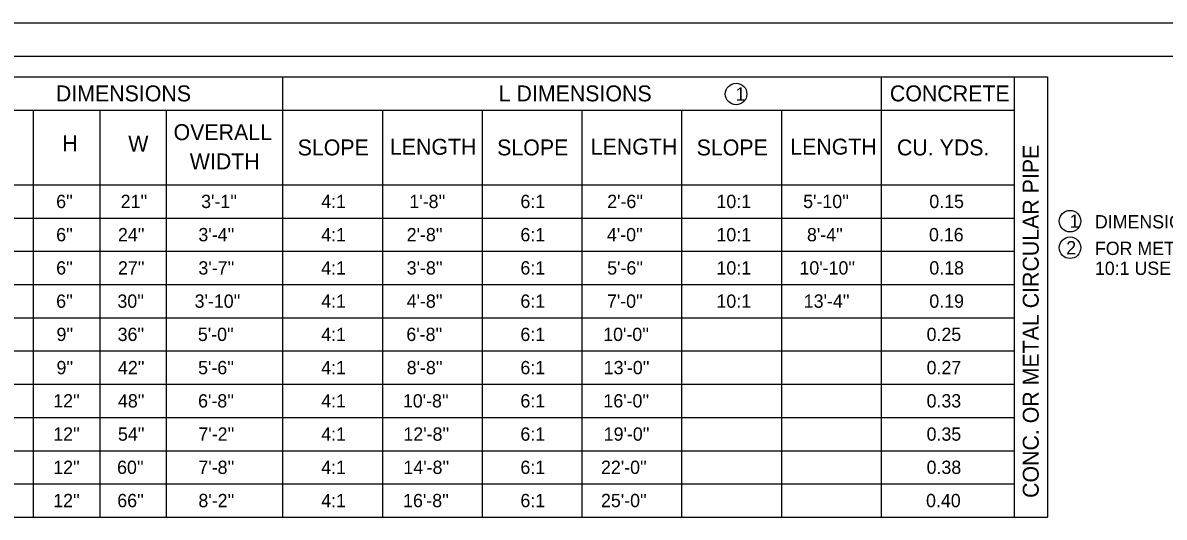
# Model space of a CAD drawing. Extents: x 997.6 to 1037.6, y 998.9 to 1023.3.
# Drawn here: x 1011.88 to 1029.04, y 1014.56 to 1022 of the extents above; entities that cross this region are included whole.
import ezdxf

# ---------------------------------------------------------------- set-up
doc = ezdxf.new("R2010")
doc.units = 0
for name, color, linetype in [('Level 1', 7, 'Continuous'), ('Level 10', 7, 'Continuous'), ('Level 14', 7, 'Continuous')]:
    doc.layers.add(name, color=color, linetype=linetype)

msp = doc.modelspace()

# ---------------------------------------------------------------- linework, layer by layer
at = {"layer": 'Level 1'}
for p, q in [((1007.536, 1021.188), (1027.286, 1021.188)), ((1015.786, 1021.188), (1015.786, 1014.563)), ((1024.786, 1021.188), (1024.786, 1014.563)), ((1026.786, 1021.188), (1026.786, 1014.563)), ((1027.286, 1021.188), (1027.286, 1014.563)), ((1011.036, 1020.688), (1015.786, 1020.688)), ((1012.036, 1020.688), (1012.036, 1019.563)), ((1013.036, 1020.688), (1013.036, 1014.563)), ((1014.036, 1020.688), (1014.036, 1019.563)), ((1015.786, 1020.688), (1021.786, 1020.688)), ((1017.286, 1020.688), (1017.286, 1019.563)), ((1018.786, 1020.688), (1018.786, 1014.563)), ((1020.286, 1020.688), (1020.286, 1014.563)), ((1021.786, 1020.688), (1021.786, 1014.563)), ((1021.786, 1020.688), (1026.786, 1020.688)), ((1023.286, 1020.688), (1023.286, 1014.563)), ((1011.036, 1019.563), (1026.786, 1019.563)), ((1012.036, 1019.563), (1012.036, 1014.563)), ((1014.036, 1019.563), (1014.036, 1014.563)), ((1017.286, 1019.563), (1017.286, 1014.563)), ((1011.036, 1019.063), (1021.786, 1019.063)), ((1021.786, 1019.063), (1026.786, 1019.063)), ((1011.036, 1018.563), (1021.786, 1018.563)), ((1021.786, 1018.563), (1026.786, 1018.563)), ((1011.036, 1018.063), (1021.786, 1018.063)), ((1021.786, 1018.063), (1026.786, 1018.063)), ((1011.036, 1017.563), (1021.786, 1017.563)), ((1021.786, 1017.563), (1026.786, 1017.563)), ((1011.036, 1017.063), (1021.786, 1017.063)), ((1021.786, 1017.063), (1026.786, 1017.063)), ((1011.036, 1016.563), (1021.786, 1016.563)), ((1021.786, 1016.563), (1026.786, 1016.563)), ((1011.036, 1016.063), (1021.786, 1016.063)), ((1021.786, 1016.063), (1026.786, 1016.063)), ((1011.036, 1015.563), (1021.786, 1015.563)), ((1021.786, 1015.563), (1026.786, 1015.563)), ((1011.036, 1015.063), (1021.786, 1015.063)), ((1021.786, 1015.063), (1026.786, 1015.063)), ((1007.536, 1014.563), (1027.286, 1014.563))]:
    msp.add_line(p, q, dxfattribs=at)
for centre in [(1022.605, 1020.929), (1027.627, 1019.016), (1027.627, 1018.616)]:
    msp.add_circle(centre, 0.162, dxfattribs=at)
at = {"layer": 'Level 10'}
msp.add_line((1007, 1021.5), (1035.5, 1021.5), dxfattribs=at)
at = {"layer": 'Level 14'}
msp.add_line((1000, 1022), (1036, 1022), dxfattribs=at)

# ---------------------------------------------------------------- texts
at = {"layer": 'Level 1'}
for s, height, p in [('DIMENSIONS', 0.24, (1012.376, 1020.818)), ('L DIMENSIONS', 0.24, (1019.035, 1020.818)), ('1', 0.2, (1022.597, 1020.829)), ('CONCRETE', 0.24, (1024.918, 1020.818)), ('OVERALL', 0.24, (1014.146, 1020.235)), ('H', 0.24, (1012.472, 1020.068)), ('W', 0.24, (1013.465, 1020.061)), ('SLOPE', 0.24, (1016.012, 1020.005)), ('LENGTH', 0.24, (1017.399, 1020.015)), ('SLOPE', 0.24, (1019.012, 1020.005)), ('LENGTH', 0.24, (1020.419, 1020.017)), ('SLOPE', 0.24, (1022.012, 1020.005)), ('LENGTH', 0.24, (1023.419, 1020.017)), ('CU. YDS.', 0.24, (1025.024, 1020.005)), ('WIDTH', 0.24, (1014.39, 1019.795)), ("6''", 0.2, (1012.381, 1019.213)), ("21''", 0.2, (1013.351, 1019.213)), ("3'-1''", 0.2, (1014.561, 1019.213)), ('4:1', 0.2, (1016.367, 1019.213)), ("1'-8''", 0.2, (1017.693, 1019.213)), ('6:1', 0.2, (1019.362, 1019.213)), ("2'-6''", 0.2, (1020.667, 1019.213)), ('10:1', 0.2, (1022.31, 1019.213)), ("5'-10''", 0.2, (1023.614, 1019.213)), ('0.15', 0.2, (1025.511, 1019.213)), ('1', 0.2, (1027.619, 1018.916)), ("DIMENSIONAL TOLERANCE +1'' -0''", 0.2, (1028.001, 1018.907)), ("6''", 0.2, (1012.381, 1018.713)), ("24''", 0.2, (1013.31, 1018.713)), ("3'-4''", 0.2, (1014.52, 1018.713)), ('4:1', 0.2, (1016.367, 1018.713)), ("2'-8''", 0.2, (1017.652, 1018.713)), ('6:1', 0.2, (1019.362, 1018.713)), ("4'-0''", 0.2, (1020.663, 1018.713)), ('10:1', 0.2, (1022.31, 1018.713)), ("8'-4''", 0.2, (1023.671, 1018.713)), ('0.16', 0.2, (1025.506, 1018.713)), ('2', 0.2, (1027.57, 1018.516)), ('FOR METAL END SECTIONS WITH A SLOPE OF', 0.2, (1028.001, 1018.507)), ("6''", 0.2, (1012.381, 1018.213)), ("27''", 0.2, (1013.31, 1018.213)), ("3'-7''", 0.2, (1014.52, 1018.213)), ('4:1', 0.2, (1016.367, 1018.213)), ("3'-8''", 0.2, (1017.652, 1018.213)), ('6:1', 0.2, (1019.362, 1018.213)), ("5'-6''", 0.2, (1020.667, 1018.213)), ('10:1', 0.2, (1022.31, 1018.213)), ("10'-10''", 0.2, (1023.558, 1018.213)), ('0.18', 0.2, (1025.511, 1018.213)), ("10:1 USE A METAL THICKNESS OF .109'' MIN.", 0.2, (1028.001, 1018.207)), ("6''", 0.2, (1012.381, 1017.713)), ("30''", 0.2, (1013.302, 1017.713)), ("3'-10''", 0.2, (1014.463, 1017.713)), ('4:1', 0.2, (1016.367, 1017.713)), ("4'-8''", 0.2, (1017.652, 1017.713)), ('6:1', 0.2, (1019.362, 1017.713)), ("7'-0''", 0.2, (1020.663, 1017.713)), ('10:1', 0.2, (1022.31, 1017.713)), ("13'-4''", 0.2, (1023.623, 1017.713)), ('0.19', 0.2, (1025.511, 1017.713)), ("9''", 0.2, (1012.386, 1017.213)), ("36''", 0.2, (1013.305, 1017.213)), ("5'-0''", 0.2, (1014.512, 1017.213)), ('4:1', 0.2, (1016.367, 1017.213)), ("6'-8''", 0.2, (1017.647, 1017.213)), ('6:1', 0.2, (1019.362, 1017.213)), ("10'-0''", 0.2, (1020.607, 1017.213)), ('0.25', 0.2, (1025.47, 1017.213)), ("9''", 0.2, (1012.386, 1016.713)), ("42''", 0.2, (1013.31, 1016.713)), ("5'-6''", 0.2, (1014.515, 1016.713)), ('4:1', 0.2, (1016.367, 1016.713)), ("8'-8''", 0.2, (1017.652, 1016.713)), ('6:1', 0.2, (1019.362, 1016.713)), ("13'-0''", 0.2, (1020.615, 1016.713)), ('0.27', 0.2, (1025.47, 1016.713)), ("12''", 0.2, (1012.337, 1016.213)), ("48''", 0.2, (1013.31, 1016.213)), ("6'-8''", 0.2, (1014.515, 1016.213)), ('4:1', 0.2, (1016.367, 1016.213)), ("10'-8''", 0.2, (1017.595, 1016.213)), ('6:1', 0.2, (1019.362, 1016.213)), ("16'-0''", 0.2, (1020.61, 1016.213)), ('0.33', 0.2, (1025.47, 1016.213)), ("12''", 0.2, (1012.337, 1015.713)), ("54''", 0.2, (1013.31, 1015.713)), ("7'-2''", 0.2, (1014.52, 1015.713)), ('4:1', 0.2, (1016.367, 1015.713)), ("12'-8''", 0.2, (1017.603, 1015.713)), ('6:1', 0.2, (1019.362, 1015.713)), ("19'-0''", 0.2, (1020.615, 1015.713)), ('0.35', 0.2, (1025.47, 1015.713)), ("12''", 0.2, (1012.337, 1015.213)), ("60''", 0.2, (1013.297, 1015.213)), ("7'-8''", 0.2, (1014.52, 1015.213)), ('4:1', 0.2, (1016.367, 1015.213)), ("14'-8''", 0.2, (1017.603, 1015.213)), ('6:1', 0.2, (1019.362, 1015.213)), ("22'-0''", 0.2, (1020.574, 1015.213)), ('0.38', 0.2, (1025.47, 1015.213)), ("12''", 0.2, (1012.337, 1014.713)), ("66''", 0.2, (1013.3, 1014.713)), ("8'-2''", 0.2, (1014.52, 1014.713)), ('4:1', 0.2, (1016.367, 1014.713)), ("16'-8''", 0.2, (1017.598, 1014.713)), ('6:1', 0.2, (1019.362, 1014.713)), ("25'-0''", 0.2, (1020.574, 1014.713)), ('0.40', 0.2, (1025.462, 1014.713))]:
    msp.add_text(s, height=height, dxfattribs=at).set_placement(p)
msp.add_text('CONC. OR METAL CIRCULAR PIPE', height=0.24, rotation=90, dxfattribs=at).set_placement((1027.156, 1014.852))

doc.saveas('drawing.dxf')
